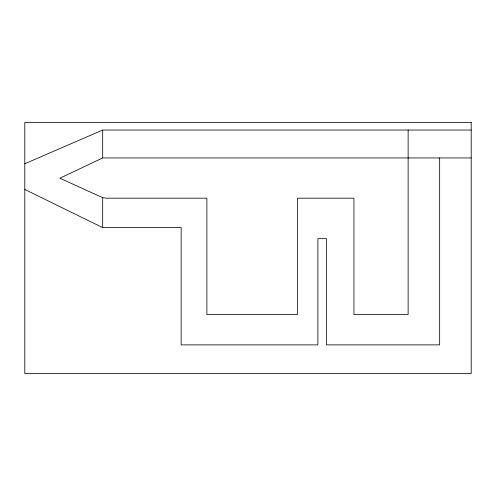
<?xml version="1.0" encoding="UTF-8"?>
<svg xmlns="http://www.w3.org/2000/svg" width="496" height="496" viewBox="0 0 496 496"><rect width="100%" height="100%" fill="white"/><g stroke="black" fill="none" stroke-linecap="round" stroke-linejoin="round"><path stroke-width="0.74" d="M471.2 157.939L102.684 157.939L59.873 178.213L102.684 197.681L106.609 198.189L206.875 198.189L206.875 314.588L297.408 314.588L297.408 198.189L353.933 198.189L353.933 314.588L408.134 314.588L408.134 130.039M24.8 163.754L102.684 130.039L471.2 130.039M24.8 189.453L102.684 227.614L181.158 227.614L181.158 344.881L317.893 344.881L317.893 238.657L326.467 238.657L326.467 344.881L439.667 344.881L439.667 157.939M102.684 130.039L102.684 157.939M102.684 197.681L102.684 227.614M471.2 122.45L24.8 122.45L24.8 373.55L471.2 373.55L471.2 122.45"/></g></svg>
